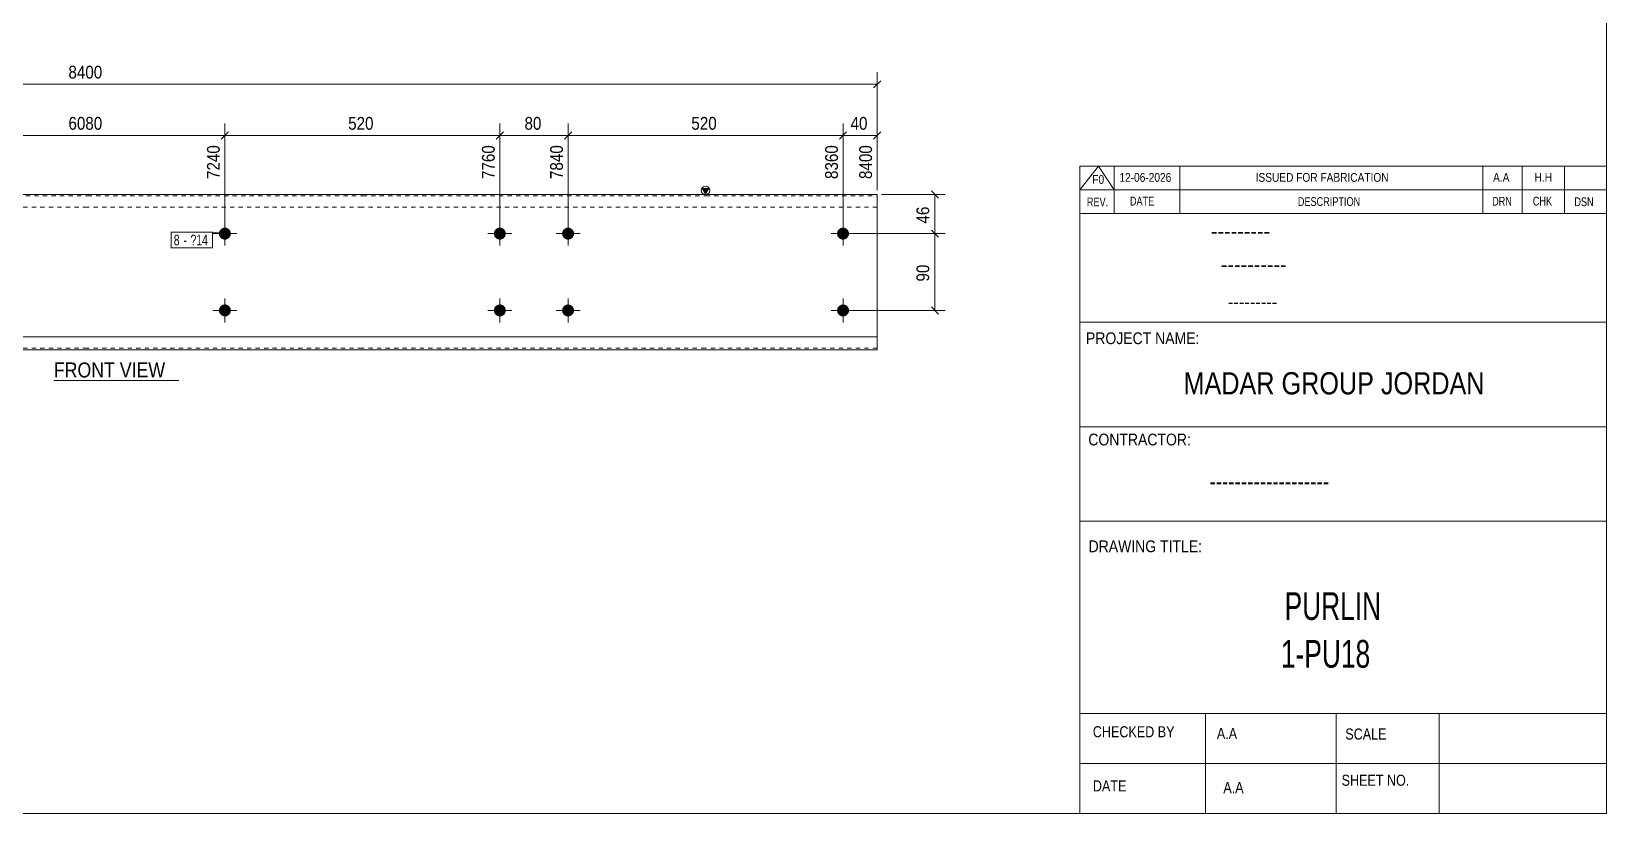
# Model space of a CAD drawing. Header units: millimetres. Extents: x 2 to 579, y 1 to 405.
# Drawn here: x 209.6 to 579, y 5 to 188.3 of the extents above; entities that cross this region are included whole.
import ezdxf

# ---------------------------------------------------------------- set-up
doc = ezdxf.new("R2010")
doc.units = ezdxf.units.MM
doc.linetypes.add('XKITLINE00', pattern=[0])
doc.linetypes.add('XKITLINE01', pattern=[4, 1, -1, 1, -1])
for name, color, linetype, lineweight in [('Bolt', 3, 'Continuous', 0), ('BoltMark', 7, 'Continuous', 0), ('Dimensions', 7, 'Continuous', 0), ('DrawingSheet', 5, 'Continuous', 0), ('OtherObjectType', 7, 'Continuous', 0), ('Part', 2, 'Continuous', 0)]:
    doc.layers.add(name, color=color, linetype=linetype, lineweight=lineweight)
doc.styles.add('@ARIAL_UNICODE_MS_BOLD', font='ARIAL.TTF')
doc.styles.add('ARIAL', font='ARIAL.TTF')
doc.styles.add('ARIAL_NARROW', font='ARIALN.TTF')
doc.styles.add('COMIC_SANS_MS_BOLD', font='COMICBD.TTF')
doc.styles.add('SWIS721_EX_BT', font='ARIAL.TTF')
doc.styles.add('SWISSE', font='ARIAL.TTF')

# ---------------------------------------------------------------- blocks, each defined once
blk = doc.blocks.new('*A3')
at = {"layer": 'Bolt'}
for points in [[(320.85, 140.88), (320.85, 140.84), (320.85, 140.81), (320.84, 140.77), (320.84, 140.74), (320.84, 140.7), (320.83, 140.67), (320.82, 140.64), (320.82, 140.6), (320.81, 140.57), (320.8, 140.54), (320.79, 140.5), (320.78, 140.47), (320.77, 140.44), (320.76, 140.41), (320.74, 140.37), (320.73, 140.34), (320.72, 140.31), (320.7, 140.28), (320.69, 140.25), (320.67, 140.22), (320.65, 140.19), (320.63, 140.16), (320.62, 140.13), (320.6, 140.1), (320.58, 140.08), (320.56, 140.05), (320.53, 140.02), (320.51, 140), (320.49, 139.97), (320.47, 139.94), (320.44, 139.92), (320.42, 139.9), (320.39, 139.87), (320.37, 139.85), (320.34, 139.83), (320.31, 139.81), (320.29, 139.79), (320.26, 139.77), (320.23, 139.75), (320.2, 139.73), (320.17, 139.71), (320.14, 139.69), (320.11, 139.68), (320.08, 139.66), (320.05, 139.64), (320.02, 139.63), (319.99, 139.62), (319.96, 139.6), (319.92, 139.59), (319.89, 139.58), (319.86, 139.57), (319.82, 139.56), (319.79, 139.55), (319.76, 139.54), (319.72, 139.54), (319.69, 139.53), (319.66, 139.53), (319.62, 139.52), (319.59, 139.52), (319.55, 139.51), (319.52, 139.51), (319.49, 139.51), (319.45, 139.51), (319.42, 139.51), (319.38, 139.51), (319.35, 139.51), (319.31, 139.52), (319.28, 139.52), (319.25, 139.53), (319.21, 139.53), (319.18, 139.54), (319.14, 139.54), (319.11, 139.55), (319.08, 139.56), (319.05, 139.57), (319.01, 139.58), (318.98, 139.59), (318.95, 139.6), (318.92, 139.62), (318.88, 139.63), (318.85, 139.64), (318.82, 139.66), (318.79, 139.68), (318.76, 139.69), (318.73, 139.71), (318.7, 139.73), (318.67, 139.75), (318.65, 139.77), (318.62, 139.79), (318.59, 139.81), (318.56, 139.83), (318.54, 139.85), (318.51, 139.87), (318.49, 139.9), (318.46, 139.92), (318.44, 139.94), (318.41, 139.97), (318.39, 140), (318.37, 140.02), (318.35, 140.05), (318.33, 140.08), (318.31, 140.1), (318.29, 140.13), (318.27, 140.16), (318.25, 140.19), (318.23, 140.22), (318.22, 140.25), (318.2, 140.28), (318.19, 140.31), (318.17, 140.34), (318.16, 140.37), (318.15, 140.41), (318.13, 140.44), (318.12, 140.47), (318.11, 140.5), (318.1, 140.54), (318.09, 140.57), (318.09, 140.6), (318.08, 140.64), (318.07, 140.67), (318.07, 140.7), (318.06, 140.74), (318.06, 140.77), (318.06, 140.81), (318.05, 140.84), (318.05, 140.88), (318.05, 140.91), (318.05, 140.94), (318.05, 140.98), (318.06, 141.01), (318.06, 141.05), (318.06, 141.08), (318.07, 141.12), (318.07, 141.15), (318.08, 141.18), (318.09, 141.22), (318.09, 141.25), (318.1, 141.28), (318.11, 141.32), (318.12, 141.35), (318.13, 141.38), (318.15, 141.41), (318.16, 141.45), (318.17, 141.48), (318.19, 141.51), (318.2, 141.54), (318.22, 141.57), (318.23, 141.6), (318.25, 141.63), (318.27, 141.66), (318.29, 141.69), (318.31, 141.72), (318.33, 141.74), (318.35, 141.77), (318.37, 141.8), (318.39, 141.82), (318.41, 141.85), (318.44, 141.88), (318.46, 141.9), (318.49, 141.92), (318.51, 141.95), (318.54, 141.97), (318.56, 141.99), (318.59, 142.01), (318.62, 142.03), (318.65, 142.05), (318.67, 142.07), (318.7, 142.09), (318.73, 142.11), (318.76, 142.13), (318.79, 142.14), (318.82, 142.16), (318.85, 142.18), (318.88, 142.19), (318.92, 142.2), (318.95, 142.22), (318.98, 142.23), (319.01, 142.24), (319.05, 142.25), (319.08, 142.26), (319.11, 142.27), (319.14, 142.28), (319.18, 142.28), (319.21, 142.29), (319.25, 142.29), (319.28, 142.3), (319.31, 142.3), (319.35, 142.31), (319.38, 142.31), (319.42, 142.31), (319.45, 142.31), (319.49, 142.31), (319.52, 142.31), (319.55, 142.31), (319.59, 142.3), (319.62, 142.3), (319.66, 142.29), (319.69, 142.29), (319.72, 142.28), (319.76, 142.28), (319.79, 142.27), (319.82, 142.26), (319.86, 142.25), (319.89, 142.24), (319.92, 142.23), (319.96, 142.22), (319.99, 142.2), (320.02, 142.19), (320.05, 142.18), (320.08, 142.16), (320.11, 142.14), (320.14, 142.13), (320.17, 142.11), (320.2, 142.09), (320.23, 142.07), (320.26, 142.05), (320.29, 142.03), (320.31, 142.01), (320.34, 141.99), (320.37, 141.97), (320.39, 141.95), (320.42, 141.92), (320.44, 141.9), (320.47, 141.88), (320.49, 141.85), (320.51, 141.82), (320.53, 141.8), (320.56, 141.77), (320.58, 141.74), (320.6, 141.72), (320.62, 141.69), (320.63, 141.66), (320.65, 141.63), (320.67, 141.6), (320.69, 141.57), (320.7, 141.54), (320.72, 141.51), (320.73, 141.48), (320.74, 141.45), (320.76, 141.41), (320.77, 141.38), (320.78, 141.35), (320.79, 141.32), (320.8, 141.28), (320.81, 141.25), (320.82, 141.22), (320.82, 141.18), (320.83, 141.15), (320.84, 141.12), (320.84, 141.08), (320.84, 141.05), (320.85, 141.01), (320.85, 140.98), (320.85, 140.94), (320.85, 140.91)], [(336.85, 140.88), (336.85, 140.84), (336.85, 140.81), (336.84, 140.77), (336.84, 140.74), (336.84, 140.7), (336.83, 140.67), (336.82, 140.64), (336.82, 140.6), (336.81, 140.57), (336.8, 140.54), (336.79, 140.5), (336.78, 140.47), (336.77, 140.44), (336.76, 140.41), (336.74, 140.37), (336.73, 140.34), (336.72, 140.31), (336.7, 140.28), (336.69, 140.25), (336.67, 140.22), (336.65, 140.19), (336.63, 140.16), (336.62, 140.13), (336.6, 140.1), (336.58, 140.08), (336.56, 140.05), (336.53, 140.02), (336.51, 140), (336.49, 139.97), (336.47, 139.94), (336.44, 139.92), (336.42, 139.9), (336.39, 139.87), (336.37, 139.85), (336.34, 139.83), (336.31, 139.81), (336.29, 139.79), (336.26, 139.77), (336.23, 139.75), (336.2, 139.73), (336.17, 139.71), (336.14, 139.69), (336.11, 139.68), (336.08, 139.66), (336.05, 139.64), (336.02, 139.63), (335.99, 139.62), (335.96, 139.6), (335.92, 139.59), (335.89, 139.58), (335.86, 139.57), (335.82, 139.56), (335.79, 139.55), (335.76, 139.54), (335.72, 139.54), (335.69, 139.53), (335.66, 139.53), (335.62, 139.52), (335.59, 139.52), (335.55, 139.51), (335.52, 139.51), (335.49, 139.51), (335.45, 139.51), (335.42, 139.51), (335.38, 139.51), (335.35, 139.51), (335.31, 139.52), (335.28, 139.52), (335.25, 139.53), (335.21, 139.53), (335.18, 139.54), (335.14, 139.54), (335.11, 139.55), (335.08, 139.56), (335.05, 139.57), (335.01, 139.58), (334.98, 139.59), (334.95, 139.6), (334.92, 139.62), (334.88, 139.63), (334.85, 139.64), (334.82, 139.66), (334.79, 139.68), (334.76, 139.69), (334.73, 139.71), (334.7, 139.73), (334.67, 139.75), (334.65, 139.77), (334.62, 139.79), (334.59, 139.81), (334.56, 139.83), (334.54, 139.85), (334.51, 139.87), (334.49, 139.9), (334.46, 139.92), (334.44, 139.94), (334.41, 139.97), (334.39, 140), (334.37, 140.02), (334.35, 140.05), (334.33, 140.08), (334.31, 140.1), (334.29, 140.13), (334.27, 140.16), (334.25, 140.19), (334.23, 140.22), (334.22, 140.25), (334.2, 140.28), (334.19, 140.31), (334.17, 140.34), (334.16, 140.37), (334.15, 140.41), (334.13, 140.44), (334.12, 140.47), (334.11, 140.5), (334.1, 140.54), (334.09, 140.57), (334.09, 140.6), (334.08, 140.64), (334.07, 140.67), (334.07, 140.7), (334.06, 140.74), (334.06, 140.77), (334.06, 140.81), (334.05, 140.84), (334.05, 140.88), (334.05, 140.91), (334.05, 140.94), (334.05, 140.98), (334.06, 141.01), (334.06, 141.05), (334.06, 141.08), (334.07, 141.12), (334.07, 141.15), (334.08, 141.18), (334.09, 141.22), (334.09, 141.25), (334.1, 141.28), (334.11, 141.32), (334.12, 141.35), (334.13, 141.38), (334.15, 141.41), (334.16, 141.45), (334.17, 141.48), (334.19, 141.51), (334.2, 141.54), (334.22, 141.57), (334.23, 141.6), (334.25, 141.63), (334.27, 141.66), (334.29, 141.69), (334.31, 141.72), (334.33, 141.74), (334.35, 141.77), (334.37, 141.8), (334.39, 141.82), (334.41, 141.85), (334.44, 141.88), (334.46, 141.9), (334.49, 141.92), (334.51, 141.95), (334.54, 141.97), (334.56, 141.99), (334.59, 142.01), (334.62, 142.03), (334.65, 142.05), (334.67, 142.07), (334.7, 142.09), (334.73, 142.11), (334.76, 142.13), (334.79, 142.14), (334.82, 142.16), (334.85, 142.18), (334.88, 142.19), (334.92, 142.2), (334.95, 142.22), (334.98, 142.23), (335.01, 142.24), (335.05, 142.25), (335.08, 142.26), (335.11, 142.27), (335.14, 142.28), (335.18, 142.28), (335.21, 142.29), (335.25, 142.29), (335.28, 142.3), (335.31, 142.3), (335.35, 142.31), (335.38, 142.31), (335.42, 142.31), (335.45, 142.31), (335.49, 142.31), (335.52, 142.31), (335.55, 142.31), (335.59, 142.3), (335.62, 142.3), (335.66, 142.29), (335.69, 142.29), (335.72, 142.28), (335.76, 142.28), (335.79, 142.27), (335.82, 142.26), (335.86, 142.25), (335.89, 142.24), (335.92, 142.23), (335.96, 142.22), (335.99, 142.2), (336.02, 142.19), (336.05, 142.18), (336.08, 142.16), (336.11, 142.14), (336.14, 142.13), (336.17, 142.11), (336.2, 142.09), (336.23, 142.07), (336.26, 142.05), (336.29, 142.03), (336.31, 142.01), (336.34, 141.99), (336.37, 141.97), (336.39, 141.95), (336.42, 141.92), (336.44, 141.9), (336.47, 141.88), (336.49, 141.85), (336.51, 141.82), (336.53, 141.8), (336.56, 141.77), (336.58, 141.74), (336.6, 141.72), (336.62, 141.69), (336.63, 141.66), (336.65, 141.63), (336.67, 141.6), (336.69, 141.57), (336.7, 141.54), (336.72, 141.51), (336.73, 141.48), (336.74, 141.45), (336.76, 141.41), (336.77, 141.38), (336.78, 141.35), (336.79, 141.32), (336.8, 141.28), (336.81, 141.25), (336.82, 141.22), (336.82, 141.18), (336.83, 141.15), (336.84, 141.12), (336.84, 141.08), (336.84, 141.05), (336.85, 141.01), (336.85, 140.98), (336.85, 140.94), (336.85, 140.91)], [(320.85, 122.88), (320.85, 122.84), (320.85, 122.81), (320.84, 122.77), (320.84, 122.74), (320.84, 122.7), (320.83, 122.67), (320.82, 122.64), (320.82, 122.6), (320.81, 122.57), (320.8, 122.54), (320.79, 122.5), (320.78, 122.47), (320.77, 122.44), (320.76, 122.41), (320.74, 122.37), (320.73, 122.34), (320.72, 122.31), (320.7, 122.28), (320.69, 122.25), (320.67, 122.22), (320.65, 122.19), (320.63, 122.16), (320.62, 122.13), (320.6, 122.1), (320.58, 122.08), (320.56, 122.05), (320.53, 122.02), (320.51, 122), (320.49, 121.97), (320.47, 121.94), (320.44, 121.92), (320.42, 121.9), (320.39, 121.87), (320.37, 121.85), (320.34, 121.83), (320.31, 121.81), (320.29, 121.79), (320.26, 121.77), (320.23, 121.75), (320.2, 121.73), (320.17, 121.71), (320.14, 121.69), (320.11, 121.68), (320.08, 121.66), (320.05, 121.64), (320.02, 121.63), (319.99, 121.62), (319.96, 121.6), (319.92, 121.59), (319.89, 121.58), (319.86, 121.57), (319.82, 121.56), (319.79, 121.55), (319.76, 121.54), (319.72, 121.54), (319.69, 121.53), (319.66, 121.53), (319.62, 121.52), (319.59, 121.52), (319.55, 121.51), (319.52, 121.51), (319.49, 121.51), (319.45, 121.51), (319.42, 121.51), (319.38, 121.51), (319.35, 121.51), (319.31, 121.52), (319.28, 121.52), (319.25, 121.53), (319.21, 121.53), (319.18, 121.54), (319.14, 121.54), (319.11, 121.55), (319.08, 121.56), (319.05, 121.57), (319.01, 121.58), (318.98, 121.59), (318.95, 121.6), (318.92, 121.62), (318.88, 121.63), (318.85, 121.64), (318.82, 121.66), (318.79, 121.68), (318.76, 121.69), (318.73, 121.71), (318.7, 121.73), (318.67, 121.75), (318.65, 121.77), (318.62, 121.79), (318.59, 121.81), (318.56, 121.83), (318.54, 121.85), (318.51, 121.87), (318.49, 121.9), (318.46, 121.92), (318.44, 121.94), (318.41, 121.97), (318.39, 122), (318.37, 122.02), (318.35, 122.05), (318.33, 122.08), (318.31, 122.1), (318.29, 122.13), (318.27, 122.16), (318.25, 122.19), (318.23, 122.22), (318.22, 122.25), (318.2, 122.28), (318.19, 122.31), (318.17, 122.34), (318.16, 122.37), (318.15, 122.41), (318.13, 122.44), (318.12, 122.47), (318.11, 122.5), (318.1, 122.54), (318.09, 122.57), (318.09, 122.6), (318.08, 122.64), (318.07, 122.67), (318.07, 122.7), (318.06, 122.74), (318.06, 122.77), (318.06, 122.81), (318.05, 122.84), (318.05, 122.88), (318.05, 122.91), (318.05, 122.94), (318.05, 122.98), (318.06, 123.01), (318.06, 123.05), (318.06, 123.08), (318.07, 123.12), (318.07, 123.15), (318.08, 123.18), (318.09, 123.22), (318.09, 123.25), (318.1, 123.28), (318.11, 123.32), (318.12, 123.35), (318.13, 123.38), (318.15, 123.41), (318.16, 123.45), (318.17, 123.48), (318.19, 123.51), (318.2, 123.54), (318.22, 123.57), (318.23, 123.6), (318.25, 123.63), (318.27, 123.66), (318.29, 123.69), (318.31, 123.72), (318.33, 123.74), (318.35, 123.77), (318.37, 123.8), (318.39, 123.82), (318.41, 123.85), (318.44, 123.88), (318.46, 123.9), (318.49, 123.92), (318.51, 123.95), (318.54, 123.97), (318.56, 123.99), (318.59, 124.01), (318.62, 124.03), (318.65, 124.05), (318.67, 124.07), (318.7, 124.09), (318.73, 124.11), (318.76, 124.13), (318.79, 124.14), (318.82, 124.16), (318.85, 124.18), (318.88, 124.19), (318.92, 124.2), (318.95, 124.22), (318.98, 124.23), (319.01, 124.24), (319.05, 124.25), (319.08, 124.26), (319.11, 124.27), (319.14, 124.28), (319.18, 124.28), (319.21, 124.29), (319.25, 124.29), (319.28, 124.3), (319.31, 124.3), (319.35, 124.31), (319.38, 124.31), (319.42, 124.31), (319.45, 124.31), (319.49, 124.31), (319.52, 124.31), (319.55, 124.31), (319.59, 124.3), (319.62, 124.3), (319.66, 124.29), (319.69, 124.29), (319.72, 124.28), (319.76, 124.28), (319.79, 124.27), (319.82, 124.26), (319.86, 124.25), (319.89, 124.24), (319.92, 124.23), (319.96, 124.22), (319.99, 124.2), (320.02, 124.19), (320.05, 124.18), (320.08, 124.16), (320.11, 124.14), (320.14, 124.13), (320.17, 124.11), (320.2, 124.09), (320.23, 124.07), (320.26, 124.05), (320.29, 124.03), (320.31, 124.01), (320.34, 123.99), (320.37, 123.97), (320.39, 123.95), (320.42, 123.92), (320.44, 123.9), (320.47, 123.88), (320.49, 123.85), (320.51, 123.82), (320.53, 123.8), (320.56, 123.77), (320.58, 123.74), (320.6, 123.72), (320.62, 123.69), (320.63, 123.66), (320.65, 123.63), (320.67, 123.6), (320.69, 123.57), (320.7, 123.54), (320.72, 123.51), (320.73, 123.48), (320.74, 123.45), (320.76, 123.41), (320.77, 123.38), (320.78, 123.35), (320.79, 123.32), (320.8, 123.28), (320.81, 123.25), (320.82, 123.22), (320.82, 123.18), (320.83, 123.15), (320.84, 123.12), (320.84, 123.08), (320.84, 123.05), (320.85, 123.01), (320.85, 122.98), (320.85, 122.94), (320.85, 122.91)], [(336.85, 122.88), (336.85, 122.84), (336.85, 122.81), (336.84, 122.77), (336.84, 122.74), (336.84, 122.7), (336.83, 122.67), (336.82, 122.64), (336.82, 122.6), (336.81, 122.57), (336.8, 122.54), (336.79, 122.5), (336.78, 122.47), (336.77, 122.44), (336.76, 122.41), (336.74, 122.37), (336.73, 122.34), (336.72, 122.31), (336.7, 122.28), (336.69, 122.25), (336.67, 122.22), (336.65, 122.19), (336.63, 122.16), (336.62, 122.13), (336.6, 122.1), (336.58, 122.08), (336.56, 122.05), (336.53, 122.02), (336.51, 122), (336.49, 121.97), (336.47, 121.94), (336.44, 121.92), (336.42, 121.9), (336.39, 121.87), (336.37, 121.85), (336.34, 121.83), (336.31, 121.81), (336.29, 121.79), (336.26, 121.77), (336.23, 121.75), (336.2, 121.73), (336.17, 121.71), (336.14, 121.69), (336.11, 121.68), (336.08, 121.66), (336.05, 121.64), (336.02, 121.63), (335.99, 121.62), (335.96, 121.6), (335.92, 121.59), (335.89, 121.58), (335.86, 121.57), (335.82, 121.56), (335.79, 121.55), (335.76, 121.54), (335.72, 121.54), (335.69, 121.53), (335.66, 121.53), (335.62, 121.52), (335.59, 121.52), (335.55, 121.51), (335.52, 121.51), (335.49, 121.51), (335.45, 121.51), (335.42, 121.51), (335.38, 121.51), (335.35, 121.51), (335.31, 121.52), (335.28, 121.52), (335.25, 121.53), (335.21, 121.53), (335.18, 121.54), (335.14, 121.54), (335.11, 121.55), (335.08, 121.56), (335.05, 121.57), (335.01, 121.58), (334.98, 121.59), (334.95, 121.6), (334.92, 121.62), (334.88, 121.63), (334.85, 121.64), (334.82, 121.66), (334.79, 121.68), (334.76, 121.69), (334.73, 121.71), (334.7, 121.73), (334.67, 121.75), (334.65, 121.77), (334.62, 121.79), (334.59, 121.81), (334.56, 121.83), (334.54, 121.85), (334.51, 121.87), (334.49, 121.9), (334.46, 121.92), (334.44, 121.94), (334.41, 121.97), (334.39, 122), (334.37, 122.02), (334.35, 122.05), (334.33, 122.08), (334.31, 122.1), (334.29, 122.13), (334.27, 122.16), (334.25, 122.19), (334.23, 122.22), (334.22, 122.25), (334.2, 122.28), (334.19, 122.31), (334.17, 122.34), (334.16, 122.37), (334.15, 122.41), (334.13, 122.44), (334.12, 122.47), (334.11, 122.5), (334.1, 122.54), (334.09, 122.57), (334.09, 122.6), (334.08, 122.64), (334.07, 122.67), (334.07, 122.7), (334.06, 122.74), (334.06, 122.77), (334.06, 122.81), (334.05, 122.84), (334.05, 122.88), (334.05, 122.91), (334.05, 122.94), (334.05, 122.98), (334.06, 123.01), (334.06, 123.05), (334.06, 123.08), (334.07, 123.12), (334.07, 123.15), (334.08, 123.18), (334.09, 123.22), (334.09, 123.25), (334.1, 123.28), (334.11, 123.32), (334.12, 123.35), (334.13, 123.38), (334.15, 123.41), (334.16, 123.45), (334.17, 123.48), (334.19, 123.51), (334.2, 123.54), (334.22, 123.57), (334.23, 123.6), (334.25, 123.63), (334.27, 123.66), (334.29, 123.69), (334.31, 123.72), (334.33, 123.74), (334.35, 123.77), (334.37, 123.8), (334.39, 123.82), (334.41, 123.85), (334.44, 123.88), (334.46, 123.9), (334.49, 123.92), (334.51, 123.95), (334.54, 123.97), (334.56, 123.99), (334.59, 124.01), (334.62, 124.03), (334.65, 124.05), (334.67, 124.07), (334.7, 124.09), (334.73, 124.11), (334.76, 124.13), (334.79, 124.14), (334.82, 124.16), (334.85, 124.18), (334.88, 124.19), (334.92, 124.2), (334.95, 124.22), (334.98, 124.23), (335.01, 124.24), (335.05, 124.25), (335.08, 124.26), (335.11, 124.27), (335.14, 124.28), (335.18, 124.28), (335.21, 124.29), (335.25, 124.29), (335.28, 124.3), (335.31, 124.3), (335.35, 124.31), (335.38, 124.31), (335.42, 124.31), (335.45, 124.31), (335.49, 124.31), (335.52, 124.31), (335.55, 124.31), (335.59, 124.3), (335.62, 124.3), (335.66, 124.29), (335.69, 124.29), (335.72, 124.28), (335.76, 124.28), (335.79, 124.27), (335.82, 124.26), (335.86, 124.25), (335.89, 124.24), (335.92, 124.23), (335.96, 124.22), (335.99, 124.2), (336.02, 124.19), (336.05, 124.18), (336.08, 124.16), (336.11, 124.14), (336.14, 124.13), (336.17, 124.11), (336.2, 124.09), (336.23, 124.07), (336.26, 124.05), (336.29, 124.03), (336.31, 124.01), (336.34, 123.99), (336.37, 123.97), (336.39, 123.95), (336.42, 123.92), (336.44, 123.9), (336.47, 123.88), (336.49, 123.85), (336.51, 123.82), (336.53, 123.8), (336.56, 123.77), (336.58, 123.74), (336.6, 123.72), (336.62, 123.69), (336.63, 123.66), (336.65, 123.63), (336.67, 123.6), (336.69, 123.57), (336.7, 123.54), (336.72, 123.51), (336.73, 123.48), (336.74, 123.45), (336.76, 123.41), (336.77, 123.38), (336.78, 123.35), (336.79, 123.32), (336.8, 123.28), (336.81, 123.25), (336.82, 123.22), (336.82, 123.18), (336.83, 123.15), (336.84, 123.12), (336.84, 123.08), (336.84, 123.05), (336.85, 123.01), (336.85, 122.98), (336.85, 122.94), (336.85, 122.91)]]:
    blk.add_hatch(color=3, dxfattribs=at).paths.add_polyline_path(points, flags=17)
at = {"layer": 'Bolt', "color": 3, "linetype": 'XKITLINE00', "lineweight": 0}
for p, q in [((322.25, 140.91), (316.65, 140.91)), ((319.45, 143.71), (319.45, 138.11)), ((338.25, 140.91), (332.65, 140.91)), ((335.45, 143.71), (335.45, 138.11)), ((319.45, 125.71), (319.45, 120.11)), ((335.45, 125.71), (335.45, 120.11)), ((322.25, 122.91), (316.65, 122.91)), ((338.25, 122.91), (332.65, 122.91))]:
    blk.add_line(p, q, dxfattribs=at)
blk = doc.blocks.new('*A4')
at = {"layer": 'Bolt'}
for points in [[(256.36, 140.88), (256.36, 140.84), (256.36, 140.81), (256.36, 140.77), (256.35, 140.74), (256.35, 140.7), (256.34, 140.67), (256.34, 140.64), (256.33, 140.6), (256.32, 140.57), (256.31, 140.54), (256.3, 140.5), (256.29, 140.47), (256.28, 140.44), (256.27, 140.41), (256.26, 140.37), (256.24, 140.34), (256.23, 140.31), (256.21, 140.28), (256.2, 140.25), (256.18, 140.22), (256.16, 140.19), (256.15, 140.16), (256.13, 140.13), (256.11, 140.1), (256.09, 140.08), (256.07, 140.05), (256.05, 140.02), (256.02, 140), (256, 139.97), (255.98, 139.94), (255.95, 139.92), (255.93, 139.9), (255.9, 139.87), (255.88, 139.85), (255.85, 139.83), (255.82, 139.81), (255.8, 139.79), (255.77, 139.77), (255.74, 139.75), (255.71, 139.73), (255.68, 139.71), (255.65, 139.69), (255.62, 139.68), (255.59, 139.66), (255.56, 139.64), (255.53, 139.63), (255.5, 139.62), (255.47, 139.6), (255.44, 139.59), (255.4, 139.58), (255.37, 139.57), (255.34, 139.56), (255.3, 139.55), (255.27, 139.54), (255.24, 139.54), (255.2, 139.53), (255.17, 139.53), (255.13, 139.52), (255.1, 139.52), (255.07, 139.51), (255.03, 139.51), (255, 139.51), (254.96, 139.51), (254.93, 139.51), (254.89, 139.51), (254.86, 139.51), (254.83, 139.52), (254.79, 139.52), (254.76, 139.53), (254.72, 139.53), (254.69, 139.54), (254.66, 139.54), (254.62, 139.55), (254.59, 139.56), (254.56, 139.57), (254.52, 139.58), (254.49, 139.59), (254.46, 139.6), (254.43, 139.62), (254.4, 139.63), (254.37, 139.64), (254.33, 139.66), (254.3, 139.68), (254.27, 139.69), (254.24, 139.71), (254.21, 139.73), (254.19, 139.75), (254.16, 139.77), (254.13, 139.79), (254.1, 139.81), (254.08, 139.83), (254.05, 139.85), (254.02, 139.87), (254, 139.9), (253.97, 139.92), (253.95, 139.94), (253.93, 139.97), (253.9, 140), (253.88, 140.02), (253.86, 140.05), (253.84, 140.08), (253.82, 140.1), (253.8, 140.13), (253.78, 140.16), (253.76, 140.19), (253.75, 140.22), (253.73, 140.25), (253.71, 140.28), (253.7, 140.31), (253.68, 140.34), (253.67, 140.37), (253.66, 140.41), (253.65, 140.44), (253.63, 140.47), (253.62, 140.5), (253.61, 140.54), (253.61, 140.57), (253.6, 140.6), (253.59, 140.64), (253.58, 140.67), (253.58, 140.7), (253.57, 140.74), (253.57, 140.77), (253.57, 140.81), (253.57, 140.84), (253.56, 140.88), (253.56, 140.91), (253.56, 140.94), (253.57, 140.98), (253.57, 141.01), (253.57, 141.05), (253.57, 141.08), (253.58, 141.12), (253.58, 141.15), (253.59, 141.18), (253.6, 141.22), (253.61, 141.25), (253.61, 141.28), (253.62, 141.32), (253.63, 141.35), (253.65, 141.38), (253.66, 141.41), (253.67, 141.45), (253.68, 141.48), (253.7, 141.51), (253.71, 141.54), (253.73, 141.57), (253.75, 141.6), (253.76, 141.63), (253.78, 141.66), (253.8, 141.69), (253.82, 141.72), (253.84, 141.74), (253.86, 141.77), (253.88, 141.8), (253.9, 141.82), (253.93, 141.85), (253.95, 141.88), (253.97, 141.9), (254, 141.92), (254.02, 141.95), (254.05, 141.97), (254.08, 141.99), (254.1, 142.01), (254.13, 142.03), (254.16, 142.05), (254.19, 142.07), (254.21, 142.09), (254.24, 142.11), (254.27, 142.13), (254.3, 142.14), (254.33, 142.16), (254.37, 142.18), (254.4, 142.19), (254.43, 142.2), (254.46, 142.22), (254.49, 142.23), (254.52, 142.24), (254.56, 142.25), (254.59, 142.26), (254.62, 142.27), (254.66, 142.28), (254.69, 142.28), (254.72, 142.29), (254.76, 142.29), (254.79, 142.3), (254.83, 142.3), (254.86, 142.31), (254.89, 142.31), (254.93, 142.31), (254.96, 142.31), (255, 142.31), (255.03, 142.31), (255.07, 142.31), (255.1, 142.3), (255.13, 142.3), (255.17, 142.29), (255.2, 142.29), (255.24, 142.28), (255.27, 142.28), (255.3, 142.27), (255.34, 142.26), (255.37, 142.25), (255.4, 142.24), (255.44, 142.23), (255.47, 142.22), (255.5, 142.2), (255.53, 142.19), (255.56, 142.18), (255.59, 142.16), (255.62, 142.14), (255.65, 142.13), (255.68, 142.11), (255.71, 142.09), (255.74, 142.07), (255.77, 142.05), (255.8, 142.03), (255.82, 142.01), (255.85, 141.99), (255.88, 141.97), (255.9, 141.95), (255.93, 141.92), (255.95, 141.9), (255.98, 141.88), (256, 141.85), (256.02, 141.82), (256.05, 141.8), (256.07, 141.77), (256.09, 141.74), (256.11, 141.72), (256.13, 141.69), (256.15, 141.66), (256.16, 141.63), (256.18, 141.6), (256.2, 141.57), (256.21, 141.54), (256.23, 141.51), (256.24, 141.48), (256.26, 141.45), (256.27, 141.41), (256.28, 141.38), (256.29, 141.35), (256.3, 141.32), (256.31, 141.28), (256.32, 141.25), (256.33, 141.22), (256.34, 141.18), (256.34, 141.15), (256.35, 141.12), (256.35, 141.08), (256.36, 141.05), (256.36, 141.01), (256.36, 140.98), (256.36, 140.94), (256.36, 140.91)], [(401.34, 140.88), (401.34, 140.84), (401.34, 140.81), (401.33, 140.77), (401.33, 140.74), (401.32, 140.7), (401.32, 140.67), (401.31, 140.64), (401.31, 140.6), (401.3, 140.57), (401.29, 140.54), (401.28, 140.5), (401.27, 140.47), (401.26, 140.44), (401.25, 140.41), (401.23, 140.37), (401.22, 140.34), (401.2, 140.31), (401.19, 140.28), (401.17, 140.25), (401.16, 140.22), (401.14, 140.19), (401.12, 140.16), (401.1, 140.13), (401.08, 140.1), (401.06, 140.08), (401.04, 140.05), (401.02, 140.02), (401, 140), (400.98, 139.97), (400.95, 139.94), (400.93, 139.92), (400.9, 139.9), (400.88, 139.87), (400.85, 139.85), (400.83, 139.83), (400.8, 139.81), (400.77, 139.79), (400.75, 139.77), (400.72, 139.75), (400.69, 139.73), (400.66, 139.71), (400.63, 139.69), (400.6, 139.68), (400.57, 139.66), (400.54, 139.64), (400.51, 139.63), (400.48, 139.62), (400.44, 139.6), (400.41, 139.59), (400.38, 139.58), (400.35, 139.57), (400.31, 139.56), (400.28, 139.55), (400.25, 139.54), (400.21, 139.54), (400.18, 139.53), (400.14, 139.53), (400.11, 139.52), (400.08, 139.52), (400.04, 139.51), (400.01, 139.51), (399.97, 139.51), (399.94, 139.51), (399.9, 139.51), (399.87, 139.51), (399.84, 139.51), (399.8, 139.52), (399.77, 139.52), (399.73, 139.53), (399.7, 139.53), (399.67, 139.54), (399.63, 139.54), (399.6, 139.55), (399.57, 139.56), (399.53, 139.57), (399.5, 139.58), (399.47, 139.59), (399.44, 139.6), (399.4, 139.62), (399.37, 139.63), (399.34, 139.64), (399.31, 139.66), (399.28, 139.68), (399.25, 139.69), (399.22, 139.71), (399.19, 139.73), (399.16, 139.75), (399.13, 139.77), (399.11, 139.79), (399.08, 139.81), (399.05, 139.83), (399.02, 139.85), (399, 139.87), (398.97, 139.9), (398.95, 139.92), (398.93, 139.94), (398.9, 139.97), (398.88, 140), (398.86, 140.02), (398.84, 140.05), (398.81, 140.08), (398.79, 140.1), (398.78, 140.13), (398.76, 140.16), (398.74, 140.19), (398.72, 140.22), (398.7, 140.25), (398.69, 140.28), (398.67, 140.31), (398.66, 140.34), (398.65, 140.37), (398.63, 140.41), (398.62, 140.44), (398.61, 140.47), (398.6, 140.5), (398.59, 140.54), (398.58, 140.57), (398.57, 140.6), (398.57, 140.64), (398.56, 140.67), (398.55, 140.7), (398.55, 140.74), (398.55, 140.77), (398.54, 140.81), (398.54, 140.84), (398.54, 140.88), (398.54, 140.91), (398.54, 140.94), (398.54, 140.98), (398.54, 141.01), (398.55, 141.05), (398.55, 141.08), (398.55, 141.12), (398.56, 141.15), (398.57, 141.18), (398.57, 141.22), (398.58, 141.25), (398.59, 141.28), (398.6, 141.32), (398.61, 141.35), (398.62, 141.38), (398.63, 141.41), (398.65, 141.45), (398.66, 141.48), (398.67, 141.51), (398.69, 141.54), (398.7, 141.57), (398.72, 141.6), (398.74, 141.63), (398.76, 141.66), (398.78, 141.69), (398.79, 141.72), (398.81, 141.74), (398.84, 141.77), (398.86, 141.8), (398.88, 141.82), (398.9, 141.85), (398.93, 141.88), (398.95, 141.9), (398.97, 141.92), (399, 141.95), (399.02, 141.97), (399.05, 141.99), (399.08, 142.01), (399.11, 142.03), (399.13, 142.05), (399.16, 142.07), (399.19, 142.09), (399.22, 142.11), (399.25, 142.13), (399.28, 142.14), (399.31, 142.16), (399.34, 142.18), (399.37, 142.19), (399.4, 142.2), (399.44, 142.22), (399.47, 142.23), (399.5, 142.24), (399.53, 142.25), (399.57, 142.26), (399.6, 142.27), (399.63, 142.28), (399.67, 142.28), (399.7, 142.29), (399.73, 142.29), (399.77, 142.3), (399.8, 142.3), (399.84, 142.31), (399.87, 142.31), (399.9, 142.31), (399.94, 142.31), (399.97, 142.31), (400.01, 142.31), (400.04, 142.31), (400.08, 142.3), (400.11, 142.3), (400.14, 142.29), (400.18, 142.29), (400.21, 142.28), (400.25, 142.28), (400.28, 142.27), (400.31, 142.26), (400.35, 142.25), (400.38, 142.24), (400.41, 142.23), (400.44, 142.22), (400.48, 142.2), (400.51, 142.19), (400.54, 142.18), (400.57, 142.16), (400.6, 142.14), (400.63, 142.13), (400.66, 142.11), (400.69, 142.09), (400.72, 142.07), (400.75, 142.05), (400.77, 142.03), (400.8, 142.01), (400.83, 141.99), (400.85, 141.97), (400.88, 141.95), (400.9, 141.92), (400.93, 141.9), (400.95, 141.88), (400.98, 141.85), (401, 141.82), (401.02, 141.8), (401.04, 141.77), (401.06, 141.74), (401.08, 141.72), (401.1, 141.69), (401.12, 141.66), (401.14, 141.63), (401.16, 141.6), (401.17, 141.57), (401.19, 141.54), (401.2, 141.51), (401.22, 141.48), (401.23, 141.45), (401.25, 141.41), (401.26, 141.38), (401.27, 141.35), (401.28, 141.32), (401.29, 141.28), (401.3, 141.25), (401.31, 141.22), (401.31, 141.18), (401.32, 141.15), (401.32, 141.12), (401.33, 141.08), (401.33, 141.05), (401.34, 141.01), (401.34, 140.98), (401.34, 140.94), (401.34, 140.91)], [(256.36, 122.88), (256.36, 122.84), (256.36, 122.81), (256.36, 122.77), (256.35, 122.74), (256.35, 122.7), (256.34, 122.67), (256.34, 122.64), (256.33, 122.6), (256.32, 122.57), (256.31, 122.54), (256.3, 122.5), (256.29, 122.47), (256.28, 122.44), (256.27, 122.41), (256.26, 122.37), (256.24, 122.34), (256.23, 122.31), (256.21, 122.28), (256.2, 122.25), (256.18, 122.22), (256.16, 122.19), (256.15, 122.16), (256.13, 122.13), (256.11, 122.1), (256.09, 122.08), (256.07, 122.05), (256.05, 122.02), (256.02, 122), (256, 121.97), (255.98, 121.94), (255.95, 121.92), (255.93, 121.9), (255.9, 121.87), (255.88, 121.85), (255.85, 121.83), (255.82, 121.81), (255.8, 121.79), (255.77, 121.77), (255.74, 121.75), (255.71, 121.73), (255.68, 121.71), (255.65, 121.69), (255.62, 121.68), (255.59, 121.66), (255.56, 121.64), (255.53, 121.63), (255.5, 121.62), (255.47, 121.6), (255.44, 121.59), (255.4, 121.58), (255.37, 121.57), (255.34, 121.56), (255.3, 121.55), (255.27, 121.54), (255.24, 121.54), (255.2, 121.53), (255.17, 121.53), (255.13, 121.52), (255.1, 121.52), (255.07, 121.51), (255.03, 121.51), (255, 121.51), (254.96, 121.51), (254.93, 121.51), (254.89, 121.51), (254.86, 121.51), (254.83, 121.52), (254.79, 121.52), (254.76, 121.53), (254.72, 121.53), (254.69, 121.54), (254.66, 121.54), (254.62, 121.55), (254.59, 121.56), (254.56, 121.57), (254.52, 121.58), (254.49, 121.59), (254.46, 121.6), (254.43, 121.62), (254.4, 121.63), (254.37, 121.64), (254.33, 121.66), (254.3, 121.68), (254.27, 121.69), (254.24, 121.71), (254.21, 121.73), (254.19, 121.75), (254.16, 121.77), (254.13, 121.79), (254.1, 121.81), (254.08, 121.83), (254.05, 121.85), (254.02, 121.87), (254, 121.9), (253.97, 121.92), (253.95, 121.94), (253.93, 121.97), (253.9, 122), (253.88, 122.02), (253.86, 122.05), (253.84, 122.08), (253.82, 122.1), (253.8, 122.13), (253.78, 122.16), (253.76, 122.19), (253.75, 122.22), (253.73, 122.25), (253.71, 122.28), (253.7, 122.31), (253.68, 122.34), (253.67, 122.37), (253.66, 122.41), (253.65, 122.44), (253.63, 122.47), (253.62, 122.5), (253.61, 122.54), (253.61, 122.57), (253.6, 122.6), (253.59, 122.64), (253.58, 122.67), (253.58, 122.7), (253.57, 122.74), (253.57, 122.77), (253.57, 122.81), (253.57, 122.84), (253.56, 122.88), (253.56, 122.91), (253.56, 122.94), (253.57, 122.98), (253.57, 123.01), (253.57, 123.05), (253.57, 123.08), (253.58, 123.12), (253.58, 123.15), (253.59, 123.18), (253.6, 123.22), (253.61, 123.25), (253.61, 123.28), (253.62, 123.32), (253.63, 123.35), (253.65, 123.38), (253.66, 123.41), (253.67, 123.45), (253.68, 123.48), (253.7, 123.51), (253.71, 123.54), (253.73, 123.57), (253.75, 123.6), (253.76, 123.63), (253.78, 123.66), (253.8, 123.69), (253.82, 123.72), (253.84, 123.74), (253.86, 123.77), (253.88, 123.8), (253.9, 123.82), (253.93, 123.85), (253.95, 123.88), (253.97, 123.9), (254, 123.92), (254.02, 123.95), (254.05, 123.97), (254.08, 123.99), (254.1, 124.01), (254.13, 124.03), (254.16, 124.05), (254.19, 124.07), (254.21, 124.09), (254.24, 124.11), (254.27, 124.13), (254.3, 124.14), (254.33, 124.16), (254.37, 124.18), (254.4, 124.19), (254.43, 124.2), (254.46, 124.22), (254.49, 124.23), (254.52, 124.24), (254.56, 124.25), (254.59, 124.26), (254.62, 124.27), (254.66, 124.28), (254.69, 124.28), (254.72, 124.29), (254.76, 124.29), (254.79, 124.3), (254.83, 124.3), (254.86, 124.31), (254.89, 124.31), (254.93, 124.31), (254.96, 124.31), (255, 124.31), (255.03, 124.31), (255.07, 124.31), (255.1, 124.3), (255.13, 124.3), (255.17, 124.29), (255.2, 124.29), (255.24, 124.28), (255.27, 124.28), (255.3, 124.27), (255.34, 124.26), (255.37, 124.25), (255.4, 124.24), (255.44, 124.23), (255.47, 124.22), (255.5, 124.2), (255.53, 124.19), (255.56, 124.18), (255.59, 124.16), (255.62, 124.14), (255.65, 124.13), (255.68, 124.11), (255.71, 124.09), (255.74, 124.07), (255.77, 124.05), (255.8, 124.03), (255.82, 124.01), (255.85, 123.99), (255.88, 123.97), (255.9, 123.95), (255.93, 123.92), (255.95, 123.9), (255.98, 123.88), (256, 123.85), (256.02, 123.82), (256.05, 123.8), (256.07, 123.77), (256.09, 123.74), (256.11, 123.72), (256.13, 123.69), (256.15, 123.66), (256.16, 123.63), (256.18, 123.6), (256.2, 123.57), (256.21, 123.54), (256.23, 123.51), (256.24, 123.48), (256.26, 123.45), (256.27, 123.41), (256.28, 123.38), (256.29, 123.35), (256.3, 123.32), (256.31, 123.28), (256.32, 123.25), (256.33, 123.22), (256.34, 123.18), (256.34, 123.15), (256.35, 123.12), (256.35, 123.08), (256.36, 123.05), (256.36, 123.01), (256.36, 122.98), (256.36, 122.94), (256.36, 122.91)], [(401.34, 122.88), (401.34, 122.84), (401.34, 122.81), (401.33, 122.77), (401.33, 122.74), (401.32, 122.7), (401.32, 122.67), (401.31, 122.64), (401.31, 122.6), (401.3, 122.57), (401.29, 122.54), (401.28, 122.5), (401.27, 122.47), (401.26, 122.44), (401.25, 122.41), (401.23, 122.37), (401.22, 122.34), (401.2, 122.31), (401.19, 122.28), (401.17, 122.25), (401.16, 122.22), (401.14, 122.19), (401.12, 122.16), (401.1, 122.13), (401.08, 122.1), (401.06, 122.08), (401.04, 122.05), (401.02, 122.02), (401, 122), (400.98, 121.97), (400.95, 121.94), (400.93, 121.92), (400.9, 121.9), (400.88, 121.87), (400.85, 121.85), (400.83, 121.83), (400.8, 121.81), (400.77, 121.79), (400.75, 121.77), (400.72, 121.75), (400.69, 121.73), (400.66, 121.71), (400.63, 121.69), (400.6, 121.68), (400.57, 121.66), (400.54, 121.64), (400.51, 121.63), (400.48, 121.62), (400.44, 121.6), (400.41, 121.59), (400.38, 121.58), (400.35, 121.57), (400.31, 121.56), (400.28, 121.55), (400.25, 121.54), (400.21, 121.54), (400.18, 121.53), (400.14, 121.53), (400.11, 121.52), (400.08, 121.52), (400.04, 121.51), (400.01, 121.51), (399.97, 121.51), (399.94, 121.51), (399.9, 121.51), (399.87, 121.51), (399.84, 121.51), (399.8, 121.52), (399.77, 121.52), (399.73, 121.53), (399.7, 121.53), (399.67, 121.54), (399.63, 121.54), (399.6, 121.55), (399.57, 121.56), (399.53, 121.57), (399.5, 121.58), (399.47, 121.59), (399.44, 121.6), (399.4, 121.62), (399.37, 121.63), (399.34, 121.64), (399.31, 121.66), (399.28, 121.68), (399.25, 121.69), (399.22, 121.71), (399.19, 121.73), (399.16, 121.75), (399.13, 121.77), (399.11, 121.79), (399.08, 121.81), (399.05, 121.83), (399.02, 121.85), (399, 121.87), (398.97, 121.9), (398.95, 121.92), (398.93, 121.94), (398.9, 121.97), (398.88, 122), (398.86, 122.02), (398.84, 122.05), (398.81, 122.08), (398.79, 122.1), (398.78, 122.13), (398.76, 122.16), (398.74, 122.19), (398.72, 122.22), (398.7, 122.25), (398.69, 122.28), (398.67, 122.31), (398.66, 122.34), (398.65, 122.37), (398.63, 122.41), (398.62, 122.44), (398.61, 122.47), (398.6, 122.5), (398.59, 122.54), (398.58, 122.57), (398.57, 122.6), (398.57, 122.64), (398.56, 122.67), (398.55, 122.7), (398.55, 122.74), (398.55, 122.77), (398.54, 122.81), (398.54, 122.84), (398.54, 122.88), (398.54, 122.91), (398.54, 122.94), (398.54, 122.98), (398.54, 123.01), (398.55, 123.05), (398.55, 123.08), (398.55, 123.12), (398.56, 123.15), (398.57, 123.18), (398.57, 123.22), (398.58, 123.25), (398.59, 123.28), (398.6, 123.32), (398.61, 123.35), (398.62, 123.38), (398.63, 123.41), (398.65, 123.45), (398.66, 123.48), (398.67, 123.51), (398.69, 123.54), (398.7, 123.57), (398.72, 123.6), (398.74, 123.63), (398.76, 123.66), (398.78, 123.69), (398.79, 123.72), (398.81, 123.74), (398.84, 123.77), (398.86, 123.8), (398.88, 123.82), (398.9, 123.85), (398.93, 123.88), (398.95, 123.9), (398.97, 123.92), (399, 123.95), (399.02, 123.97), (399.05, 123.99), (399.08, 124.01), (399.11, 124.03), (399.13, 124.05), (399.16, 124.07), (399.19, 124.09), (399.22, 124.11), (399.25, 124.13), (399.28, 124.14), (399.31, 124.16), (399.34, 124.18), (399.37, 124.19), (399.4, 124.2), (399.44, 124.22), (399.47, 124.23), (399.5, 124.24), (399.53, 124.25), (399.57, 124.26), (399.6, 124.27), (399.63, 124.28), (399.67, 124.28), (399.7, 124.29), (399.73, 124.29), (399.77, 124.3), (399.8, 124.3), (399.84, 124.31), (399.87, 124.31), (399.9, 124.31), (399.94, 124.31), (399.97, 124.31), (400.01, 124.31), (400.04, 124.31), (400.08, 124.3), (400.11, 124.3), (400.14, 124.29), (400.18, 124.29), (400.21, 124.28), (400.25, 124.28), (400.28, 124.27), (400.31, 124.26), (400.35, 124.25), (400.38, 124.24), (400.41, 124.23), (400.44, 124.22), (400.48, 124.2), (400.51, 124.19), (400.54, 124.18), (400.57, 124.16), (400.6, 124.14), (400.63, 124.13), (400.66, 124.11), (400.69, 124.09), (400.72, 124.07), (400.75, 124.05), (400.77, 124.03), (400.8, 124.01), (400.83, 123.99), (400.85, 123.97), (400.88, 123.95), (400.9, 123.92), (400.93, 123.9), (400.95, 123.88), (400.98, 123.85), (401, 123.82), (401.02, 123.8), (401.04, 123.77), (401.06, 123.74), (401.08, 123.72), (401.1, 123.69), (401.12, 123.66), (401.14, 123.63), (401.16, 123.6), (401.17, 123.57), (401.19, 123.54), (401.2, 123.51), (401.22, 123.48), (401.23, 123.45), (401.25, 123.41), (401.26, 123.38), (401.27, 123.35), (401.28, 123.32), (401.29, 123.28), (401.3, 123.25), (401.31, 123.22), (401.31, 123.18), (401.32, 123.15), (401.32, 123.12), (401.33, 123.08), (401.33, 123.05), (401.34, 123.01), (401.34, 122.98), (401.34, 122.94), (401.34, 122.91)]]:
    blk.add_hatch(color=3, dxfattribs=at).paths.add_polyline_path(points, flags=17)
at = {"layer": 'Bolt', "color": 3, "linetype": 'XKITLINE00', "lineweight": 0}
for p, q in [((257.76, 140.91), (252.16, 140.91)), ((254.96, 143.71), (254.96, 138.11)), ((402.74, 140.91), (397.14, 140.91)), ((399.94, 143.71), (399.94, 138.11)), ((254.96, 125.71), (254.96, 120.11)), ((399.94, 125.71), (399.94, 120.11)), ((257.76, 122.91), (252.16, 122.91)), ((402.74, 122.91), (397.14, 122.91))]:
    blk.add_line(p, q, dxfattribs=at)
blk = doc.blocks.new('*A5')
at = {"layer": 'Part'}
blk.add_hatch(color=2, dxfattribs=at).paths.add_polyline_path([(366.9, 151.51), (368.5, 151.51), (367.7, 150.11)], flags=17)
at = {"layer": 'Part', "color": 2, "linetype": 'XKITLINE00', "lineweight": 0}
for p, q in [((367.7, 150.11), (366.9, 151.51)), ((366.9, 151.51), (368.5, 151.51)), ((368.5, 151.51), (367.7, 150.11)), ((222.67, 150.11), (158.28, 150.11)), ((287.16, 150.11), (222.77, 150.11)), ((367.65, 150.11), (287.26, 150.11)), ((407.94, 150.11), (367.75, 150.11)), ((407.94, 113.71), (407.94, 150.11)), ((222.67, 116.71), (158.28, 116.71)), ((287.16, 116.71), (222.77, 116.71)), ((367.65, 116.71), (287.26, 116.71)), ((407.94, 116.71), (367.75, 116.71)), ((222.67, 113.71), (158.28, 113.71)), ((287.16, 113.71), (222.77, 113.71)), ((367.65, 113.71), (287.26, 113.71)), ((407.94, 113.71), (367.75, 113.71))]:
    blk.add_line(p, q, dxfattribs=at)
at = {"layer": 'Part', "color": 7, "linetype": 'XKITLINE01', "lineweight": 0}
for p, q in [((158.28, 149.75), (222.67, 149.75)), ((222.77, 149.75), (287.16, 149.75)), ((287.26, 149.75), (367.65, 149.75)), ((367.75, 149.75), (407.94, 149.75)), ((222.67, 147.11), (158.28, 147.11)), ((287.16, 147.11), (222.77, 147.11)), ((367.65, 147.11), (287.26, 147.11)), ((407.94, 147.11), (367.75, 147.11)), ((222.67, 114.07), (158.28, 114.07)), ((287.16, 114.07), (222.77, 114.07)), ((367.65, 114.07), (287.26, 114.07)), ((407.94, 114.07), (367.75, 114.07))]:
    blk.add_line(p, q, dxfattribs=at)
at = {"layer": 'Part', "color": 2, "linetype": 'XKITLINE00', "lineweight": 0}
blk.add_circle((367.7, 151.01), 1, dxfattribs=at)
blk = doc.blocks.new('*A11')
at = {"layer": 'DrawingSheet', "color": 5, "linetype": 'XKITLINE00', "lineweight": 0}
for p, q in [((579, 5), (579, 405)), ((5, 5), (579, 5))]:
    blk.add_line(p, q, dxfattribs=at)
blk = doc.blocks.new('*A14')
at = {"layer": 'OtherObjectType', "color": 7, "linetype": 'XKITLINE00', "lineweight": 0}
for p, q in [((455.5, 156.76), (579, 156.76)), ((455.5, 151.21), (459.82, 156.76)), ((455.5, 151.21), (455.5, 156.76)), ((459.82, 156.76), (463.53, 151.21)), ((463.53, 151.21), (463.53, 156.76)), ((478.97, 151.21), (478.97, 156.76)), ((549.98, 151.21), (549.98, 156.76)), ((559.24, 151.21), (559.24, 156.76)), ((569.12, 151.21), (569.12, 156.76)), ((579, 151.21), (579, 156.76)), ((455.5, 151.21), (579, 151.21)), ((455.5, 145.65), (455.5, 151.21)), ((459.21, 151.21), (579, 151.21)), ((463.53, 145.65), (463.53, 151.21)), ((478.97, 145.65), (478.97, 151.21)), ((549.98, 145.65), (549.98, 151.21)), ((559.24, 145.65), (559.24, 151.21)), ((569.12, 145.65), (569.12, 151.21)), ((579, 145.65), (579, 151.21))]:
    blk.add_line(p, q, dxfattribs=at)
at = {"layer": 'OtherObjectType', "color": 7, "style": 'ARIAL_NARROW'}
for s, height, width, p in [('12-06-2026', 2.058, 1.008832, (464.76, 153.06)), ('ISSUED FOR FABRICATION', 2.0583, 1.008832, (496.71, 153.06)), ('F0', 2.058, 1.008832, (458.4, 152.59)), ('A.A', 2.058, 1.008832, (552.4, 153.06)), ('H.H', 2.058, 1.008832, (562.13, 153.06)), ('REV.', 2.058, 0.907949, (457.13, 147.31)), ('DATE', 2.058, 0.907949, (467.23, 147.5)), ('DESCRIPTION', 2.0583, 0.907949, (506.61, 147.39)), ('DRN', 2.058, 0.907949, (552.17, 147.47)), ('CHK', 2.058, 0.907949, (561.72, 147.5)), ('DSN', 2.058, 0.907949, (571.47, 147.35))]:
    blk.add_text(s, height=height, dxfattribs=dict(at, width=width)).set_placement(p)
blk = doc.blocks.new('*A16')
at = {"layer": 'OtherObjectType', "color": 2, "linetype": 'XKITLINE00', "lineweight": 0}
for p, q in [((455.5, 145.65), (579, 145.65)), ((455.5, 5), (455.5, 145.64)), ((578.98, 145.64), (579, 5)), ((579, 120.14), (455.5, 120.14)), ((455.5, 95.63), (579, 95.63)), ((579, 73.49), (455.5, 73.49)), ((579, 28.4), (455.5, 28.4)), ((484.94, 28.4), (484.94, 5)), ((515.62, 5), (515.62, 28.4)), ((539.75, 5), (539.75, 28.4)), ((579, 16.7), (455.5, 16.7)), ((579, 5), (455.5, 5))]:
    blk.add_line(p, q, dxfattribs=at)
at = {"layer": 'OtherObjectType', "color": 4, "style": '@ARIAL_UNICODE_MS_BOLD', "width": 0.85}
blk.add_text('---------', height=3.9, dxfattribs=at).set_placement((486.23, 139.59))
at = {"layer": 'OtherObjectType', "color": 7, "style": 'ARIAL', "width": 0.85}
for s, height, p in [('----------', 3.9, (488.56, 131.77)), ('---------', 3.25, (490.21, 123.31))]:
    blk.add_text(s, height=height, dxfattribs=at).set_placement(p)
at = {"layer": 'OtherObjectType', "color": 3, "width": 0.85}
for s, style, p in [('PROJECT NAME:', 'SWIS721_EX_BT', (456.92, 115.01)), ('CONTRACTOR:', 'SWISSE', (457.47, 91.27)), ('DRAWING TITLE:', 'SWIS721_EX_BT', (457.53, 66.24))]:
    blk.add_text(s, height=2.7618, dxfattribs=dict(at, style=style)).set_placement(p)
at = {"layer": 'OtherObjectType', "color": 7, "width": 0.85}
for s, height, p in [('MADAR GROUP JORDAN', 5.2, (479.79, 103.23)), ('CHECKED BY', 2.592, (458.53, 22.86)), ('A.A', 2.592, (487.61, 22.45)), ('SCALE', 2.592, (517.74, 22.33)), ('DATE', 2.592, (458.54, 10.16)), ('A.A', 2.592, (489.14, 9.76)), ('SHEET NO.', 2.592, (516.87, 11.49))]:
    blk.add_text(s, height=height, dxfattribs=at).set_placement(p)
at = {"layer": 'OtherObjectType', "color": 1}
for s, height, style, width, p in [('-------------------', 3.9, 'COMIC_SANS_MS_BOLD', 0.85, (485.87, 80.86)), ('PURLIN', 6.5, 'ARIAL', 0.68, (503.5, 50.37)), ('1-PU18', 6.5, 'ARIAL', 0.68, (502.64, 39.17))]:
    blk.add_text(s, height=height, dxfattribs=dict(at, style=style, width=width)).set_placement(p)
blk = doc.blocks.new('*A21')
at = {"layer": 'Dimensions', "color": 7, "linetype": 'XKITLINE00', "lineweight": 0}
for p, q in [((400.94, 140.91), (423.9, 140.91)), ((420.65, 141.76), (422.35, 140.06)), ((421.5, 122.91), (421.5, 140.91)), ((400.94, 122.91), (423.9, 122.91)), ((420.65, 123.76), (422.35, 122.06))]:
    blk.add_line(p, q, dxfattribs=at)
at = {"layer": 'Dimensions', "color": 3}
for p in [(421.5, 140.91), (421.5, 122.91)]:
    blk.add_point(p, dxfattribs=at)
at = {"layer": 'Dimensions', "color": 3, "style": 'ARIAL', "width": 0.85}
blk.add_text('90', height=3, rotation=90.0002, dxfattribs=at).set_placement((420.15, 129.68))
blk = doc.blocks.new('*A22')
at = {"layer": 'Dimensions', "color": 7, "linetype": 'XKITLINE00', "lineweight": 0}
for p, q in [((408.94, 150.11), (423.9, 150.11)), ((420.65, 150.96), (422.35, 149.26)), ((421.5, 140.91), (421.5, 150.11)), ((400.94, 140.91), (423.9, 140.91)), ((420.65, 141.76), (422.35, 140.06))]:
    blk.add_line(p, q, dxfattribs=at)
at = {"layer": 'Dimensions', "color": 3}
for p in [(421.5, 150.11), (421.5, 140.91)]:
    blk.add_point(p, dxfattribs=at)
at = {"layer": 'Dimensions', "color": 3, "style": 'ARIAL', "width": 0.85}
blk.add_text('46', height=3, rotation=90.0002, dxfattribs=at).set_placement((420.15, 143.28))
blk = doc.blocks.new('*A23')
at = {"layer": 'Dimensions', "color": 7, "linetype": 'XKITLINE00', "lineweight": 0}
for p, q in [((407.94, 151.11), (407.94, 178.76)), ((37.5, 175.91), (407.94, 175.91)), ((408.79, 176.76), (407.09, 175.06))]:
    blk.add_line(p, q, dxfattribs=at)
at = {"layer": 'Dimensions', "color": 3}
blk.add_point((407.94, 175.91), dxfattribs=at)
at = {"layer": 'Dimensions', "color": 3, "style": 'ARIAL', "width": 0.85}
blk.add_text('8400', height=3, dxfattribs=at).set_placement((218.27, 177.26))
blk = doc.blocks.new('*A28')
at = {"layer": 'Dimensions', "color": 7, "linetype": 'XKITLINE00', "lineweight": 0}
for p, q in [((190.48, 141.91), (190.48, 166.76)), ((254.96, 141.91), (254.96, 166.76)), ((191.32, 164.76), (189.63, 163.06)), ((190.48, 163.91), (254.96, 163.91)), ((255.81, 164.76), (254.12, 163.06))]:
    blk.add_line(p, q, dxfattribs=at)
at = {"layer": 'Dimensions', "color": 3}
for p in [(190.48, 163.91), (254.96, 163.91)]:
    blk.add_point(p, dxfattribs=at)
at = {"layer": 'Dimensions', "color": 3, "style": 'ARIAL', "width": 0.85}
blk.add_text('6080', height=3, dxfattribs=at).set_placement((218.27, 165.26))
blk.add_text('7240', height=3, rotation=90.0002, dxfattribs=at).set_placement((253.76, 153.71))
blk = doc.blocks.new('*A29')
at = {"layer": 'Dimensions', "color": 7, "linetype": 'XKITLINE00', "lineweight": 0}
for p, q in [((254.96, 141.91), (254.96, 166.76)), ((319.45, 141.91), (319.45, 166.76)), ((255.81, 164.76), (254.12, 163.06)), ((254.96, 163.91), (319.45, 163.91)), ((320.3, 164.76), (318.6, 163.06))]:
    blk.add_line(p, q, dxfattribs=at)
at = {"layer": 'Dimensions', "color": 3}
for p in [(254.96, 163.91), (319.45, 163.91)]:
    blk.add_point(p, dxfattribs=at)
at = {"layer": 'Dimensions', "color": 3, "style": 'ARIAL', "width": 0.85}
blk.add_text('520', height=3, dxfattribs=at).set_placement((283.87, 165.26))
blk.add_text('7760', height=3, rotation=90.0002, dxfattribs=at).set_placement((318.25, 153.71))
blk = doc.blocks.new('*A30')
at = {"layer": 'Dimensions', "color": 7, "linetype": 'XKITLINE00', "lineweight": 0}
for p, q in [((319.45, 141.91), (319.45, 166.76)), ((335.45, 141.91), (335.45, 166.76)), ((320.3, 164.76), (318.6, 163.06)), ((319.45, 163.91), (335.45, 163.91)), ((336.3, 164.76), (334.6, 163.06))]:
    blk.add_line(p, q, dxfattribs=at)
at = {"layer": 'Dimensions', "color": 3}
for p in [(319.45, 163.91), (335.45, 163.91)]:
    blk.add_point(p, dxfattribs=at)
at = {"layer": 'Dimensions', "color": 3, "style": 'ARIAL', "width": 0.85}
blk.add_text('80', height=3, dxfattribs=at).set_placement((325.23, 165.26))
blk.add_text('7840', height=3, rotation=90.0002, dxfattribs=at).set_placement((334.25, 153.71))
blk = doc.blocks.new('*A31')
at = {"layer": 'Dimensions', "color": 7, "linetype": 'XKITLINE00', "lineweight": 0}
for p, q in [((335.45, 141.91), (335.45, 166.76)), ((399.94, 141.91), (399.94, 166.76)), ((336.3, 164.76), (334.6, 163.06)), ((335.45, 163.91), (399.94, 163.91)), ((400.79, 164.76), (399.09, 163.06))]:
    blk.add_line(p, q, dxfattribs=at)
at = {"layer": 'Dimensions', "color": 3}
for p in [(335.45, 163.91), (399.94, 163.91)]:
    blk.add_point(p, dxfattribs=at)
at = {"layer": 'Dimensions', "color": 3, "style": 'ARIAL', "width": 0.85}
blk.add_text('520', height=3, dxfattribs=at).set_placement((364.36, 165.26))
blk.add_text('8360', height=3, rotation=90.0002, dxfattribs=at).set_placement((398.74, 153.71))
blk = doc.blocks.new('*A32')
at = {"layer": 'Dimensions', "color": 7, "linetype": 'XKITLINE00', "lineweight": 0}
for p, q in [((399.94, 141.91), (399.94, 166.76)), ((407.94, 151.11), (407.94, 166.76)), ((400.79, 164.76), (399.09, 163.06)), ((399.94, 163.91), (407.94, 163.91)), ((408.79, 164.76), (407.09, 163.06))]:
    blk.add_line(p, q, dxfattribs=at)
at = {"layer": 'Dimensions', "color": 3}
for p in [(399.94, 163.91), (407.94, 163.91)]:
    blk.add_point(p, dxfattribs=at)
at = {"layer": 'Dimensions', "color": 3, "style": 'ARIAL', "width": 0.85}
blk.add_text('40', height=3, dxfattribs=at).set_placement((401.71, 165.26))
blk.add_text('8400', height=3, rotation=90.0002, dxfattribs=at).set_placement((406.74, 153.71))
blk = doc.blocks.new('*A33')
at = {"layer": 'BoltMark', "color": 7, "linetype": 'XKITLINE00', "lineweight": 0}
for p, q in [((242.37, 141.26), (252.06, 141.26)), ((242.37, 137.56), (242.37, 141.26)), ((252.06, 137.56), (252.06, 141.26)), ((254.96, 140.91), (252.06, 141.26)), ((242.37, 137.56), (252.06, 137.56))]:
    blk.add_line(p, q, dxfattribs=at)
at = {"layer": 'BoltMark', "color": 3, "style": 'ARIAL_NARROW', "width": 0.85}
for s, p in [('8', (242.97, 138.16)), ('?14', (246.9, 138.16)), ('-', (245.24, 138.16))]:
    blk.add_text(s, height=2.5, dxfattribs=at).set_placement(p)
blk = doc.blocks.new('*A36')
at = {"layer": 'OtherObjectType', "color": 7, "linetype": 'XKITLINE00', "lineweight": 0}
blk.add_line((214.85, 106.46), (244.15, 106.46), dxfattribs=at)
at = {"layer": 'OtherObjectType', "color": 7, "style": 'ARIAL', "width": 0.85}
blk.add_text('FRONT VIEW', height=3.5, dxfattribs=at).set_placement((214.85, 107.21))

msp = doc.modelspace()

# ---------------------------------------------------------------- block references
at = {"lineweight": 0}
for name in ['*A11', '*A23', '*A28', '*A29', '*A30', '*A31', '*A32', '*A14', '*A22', '*A16', '*A33', '*A4', '*A3', '*A21', '*A36']:
    msp.add_blockref(name, (0, 0), dxfattribs=at)
at = {"layer": 'Part', "lineweight": 0}
msp.add_blockref('*A5', (0, 0), dxfattribs=at)

doc.saveas('drawing.dxf')
